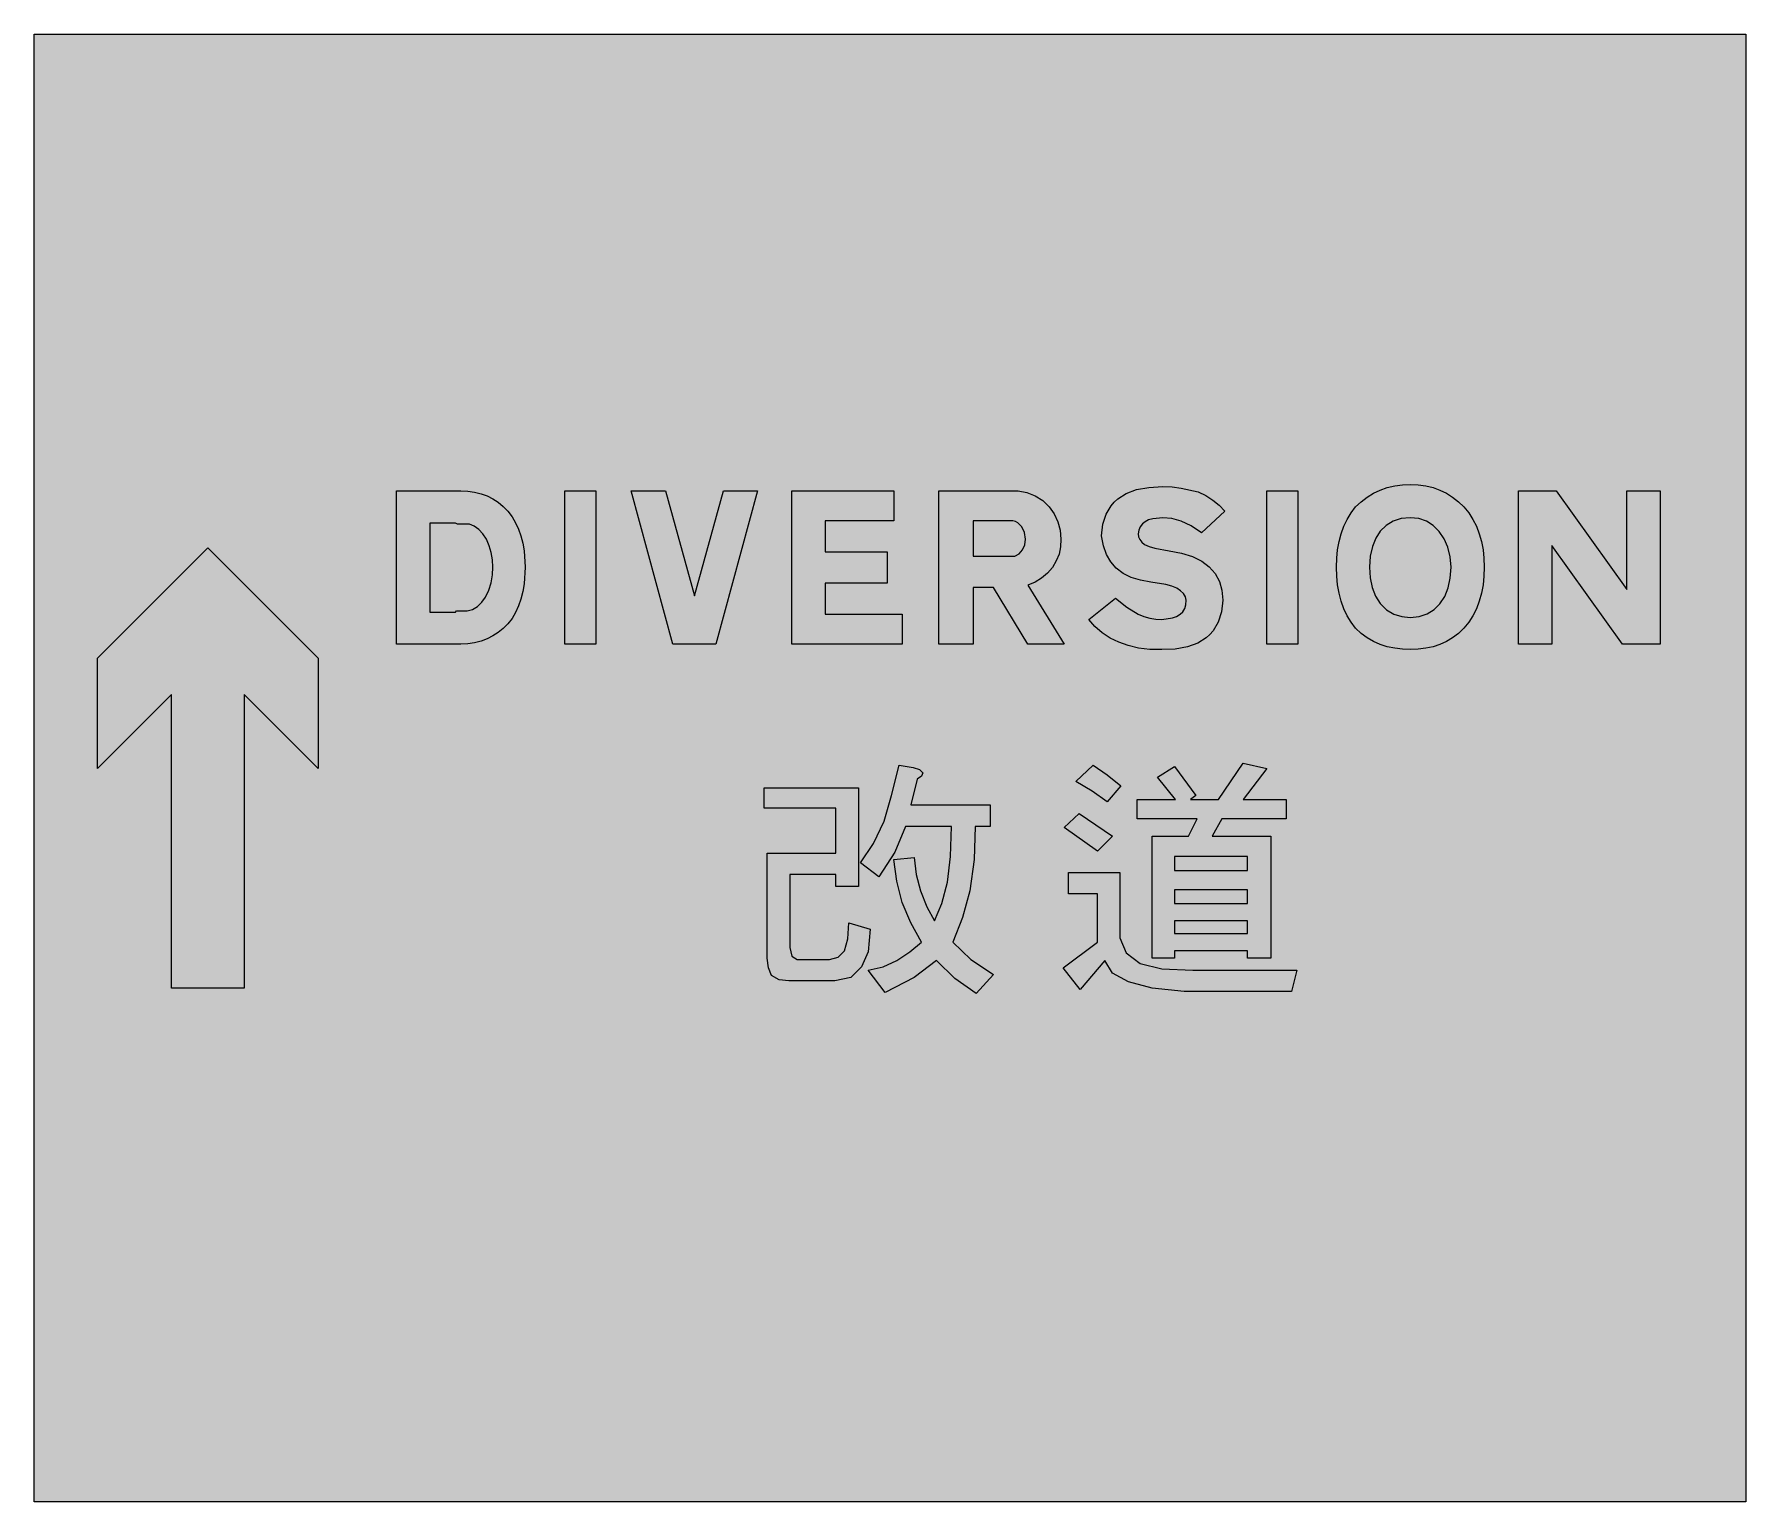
# Model space of a CAD drawing. Header units: metres. Extents: x 141 to 429, y 13 to 259.
import ezdxf

# ---------------------------------------------------------------- set-up
doc = ezdxf.new("R2010")
doc.units = ezdxf.units.M
doc.layers.add('FILL_BLACK_000000', color=7, linetype='Continuous', true_color=0x000000)
doc.layers.add('FILL_YELLOW_FFFF00', color=7, linetype='Continuous', true_color=0xffff00)

msp = doc.modelspace()

# ---------------------------------------------------------------- hatches: boundary and pattern name
at = {"layer": 'FILL_BLACK_000000', "true_color": 0x000000}
h = msp.add_hatch(color=7, dxfattribs=at)
h.dxf.hatch_style = 1
h.paths.add_polyline_path([(201.96, 182.52), (212.76, 182.52), (213.95, 182.47), (215.09, 182.31), (216.17, 182.05), (217.19, 181.69), (218.16, 181.21), (219.06, 180.62), (219.9, 179.92), (220.68, 179.1), (221.37, 178.18), (221.97, 177.18), (222.46, 176.11), (222.86, 174.96), (223.17, 173.75), (223.39, 172.47), (223.56, 169.74), (223.39, 166.91), (223.17, 165.6), (222.86, 164.36), (222.46, 163.2), (221.97, 162.12), (221.37, 161.12), (220.68, 160.2), (219.9, 159.43), (219.06, 158.75), (218.16, 158.17), (217.19, 157.68), (216.17, 157.29), (215.09, 157.01), (213.95, 156.84), (212.76, 156.78), (201.96, 156.78), (201.96, 182.52)])
h.paths.add_polyline_path([(213.48, 162.36), (213.84, 162.36), (214.75, 162.62), (215.57, 163.13), (216.3, 163.83), (216.9, 164.7), (217.48, 165.84), (217.87, 167.09), (218.09, 168.4), (218.16, 169.74), (218.09, 170.95), (217.89, 172.15), (217.55, 173.31), (217.08, 174.42), (216.48, 175.29), (215.77, 176.02), (215, 176.57), (214.2, 176.94), (213.66, 176.94), (212.22, 176.94), (211.86, 177.12), (207.54, 177.12), (207.54, 162.18), (211.86, 162.18), (212.04, 162.36), (213.48, 162.36)], flags=16)
h = msp.add_hatch(color=7, dxfattribs=at)
h.dxf.hatch_style = 1
h.paths.add_polyline_path([(235.44, 182.52), (235.44, 156.78), (230.22, 156.78), (230.22, 182.52), (235.44, 182.52)])
h = msp.add_hatch(color=7, dxfattribs=at)
h.dxf.hatch_style = 1
h.paths.add_polyline_path([(252, 156.78), (248.4, 156.78), (241.38, 182.52), (247.14, 182.52), (252, 164.88), (256.86, 182.52), (262.62, 182.52), (255.6, 156.78), (252, 156.78)])
h = msp.add_hatch(color=7, dxfattribs=at)
h.dxf.hatch_style = 1
h.paths.add_polyline_path([(273.96, 161.82), (286.92, 161.82), (286.92, 156.78), (268.38, 156.78), (268.38, 182.52), (285.48, 182.52), (285.48, 177.48), (273.96, 177.48), (273.96, 172.26), (284.4, 172.26), (284.4, 167.04), (273.96, 167.04), (273.96, 161.82)])
h = msp.add_hatch(color=7, dxfattribs=at)
h.dxf.hatch_style = 1
h.paths.add_polyline_path([(293.04, 156.78), (293.04, 182.52), (306.36, 182.52), (307.83, 182.25), (309.24, 181.71), (310.51, 180.9), (311.58, 179.82), (312.42, 178.65), (313.04, 177.32), (313.43, 175.9), (313.56, 174.42), (313.51, 173.15), (313.24, 171.92), (312.78, 170.75), (312.12, 169.67), (311.3, 168.7), (310.32, 167.86), (309.21, 167.18), (307.98, 166.68), (314.1, 156.78), (307.98, 156.78), (302.22, 166.32), (298.8, 166.32), (298.8, 156.78), (293.04, 156.78)])
h.paths.add_polyline_path([(305.64, 171.54), (305.82, 171.54), (306.56, 171.96), (307.12, 172.64), (307.49, 173.49), (307.62, 174.42), (307.46, 175.56), (307.01, 176.49), (306.33, 177.15), (305.91, 177.36), (305.46, 177.48), (298.8, 177.48), (298.8, 171.54), (305.28, 171.54), (305.64, 171.54)], flags=16)
h = msp.add_hatch(color=7, dxfattribs=at)
h.dxf.hatch_style = 1
h.paths.add_polyline_path([(326.59, 174.81), (326.79, 174.35), (327.13, 173.93), (327.6, 173.52), (328.37, 173.17), (329.33, 172.91), (331.74, 172.44), (333.83, 172.07), (335.65, 171.5), (337.2, 170.74), (338.47, 169.79), (339.46, 168.65), (340.17, 167.33), (340.6, 165.83), (340.74, 164.16), (340.51, 162.19), (339.97, 160.49), (339.12, 159.04), (338.59, 158.42), (337.97, 157.86), (336.53, 156.95), (334.79, 156.31), (332.77, 155.96), (330.48, 155.88), (328.49, 155.87), (326.61, 156.11), (324.86, 156.54), (323.28, 157.14), (321.83, 157.81), (320.49, 158.69), (319.28, 159.75), (318.24, 160.92), (322.74, 164.52), (324.63, 162.97), (326.54, 161.84), (327.51, 161.44), (328.49, 161.15), (329.48, 160.98), (330.48, 160.92), (332.27, 161.2), (332.98, 161.45), (333.56, 161.8), (334.02, 162.23), (334.35, 162.77), (334.55, 163.41), (334.62, 164.16), (334.47, 164.74), (334.15, 165.27), (333.66, 165.75), (333, 166.16), (332.17, 166.52), (331.18, 166.82), (328.68, 167.22), (326.9, 167.52), (325.34, 168), (323.99, 168.67), (322.85, 169.54), (321.93, 170.6), (321.21, 171.85), (320.7, 173.31), (320.4, 174.96), (320.62, 176.92), (321.14, 178.61), (321.97, 180.03), (322.5, 180.65), (323.1, 181.19), (324.53, 182.09), (326.27, 182.73), (328.31, 183.11), (330.66, 183.24), (332.25, 183.18), (333.76, 182.99), (336.6, 182.34), (337.89, 181.73), (339.05, 180.99), (340.12, 180.11), (341.1, 179.1), (337.14, 175.5), (335.42, 176.65), (333.76, 177.44), (332.18, 177.88), (330.66, 178.02), (328.98, 177.85), (328.29, 177.64), (327.71, 177.35), (327.24, 176.97), (326.89, 176.5), (326.65, 175.95), (326.52, 175.32), (326.59, 174.81)])
h = msp.add_hatch(color=7, dxfattribs=at)
h.dxf.hatch_style = 1
h.paths.add_polyline_path([(353.34, 182.52), (353.34, 156.78), (348.12, 156.78), (348.12, 182.52), (353.34, 182.52)])
h = msp.add_hatch(color=7, dxfattribs=at)
h.dxf.hatch_style = 1
h.paths.add_polyline_path([(374.84, 183.36), (376.05, 183.07), (377.21, 182.66), (378.31, 182.12), (379.35, 181.47), (380.33, 180.71), (381.24, 179.82), (382.06, 178.83), (382.76, 177.74), (383.35, 176.57), (383.83, 175.32), (384.19, 174.01), (384.45, 172.63), (384.61, 171.21), (384.66, 169.74), (384.61, 168.21), (384.45, 166.74), (384.19, 165.34), (383.83, 164), (383.35, 162.74), (382.76, 161.56), (382.06, 160.47), (381.24, 159.48), (380.33, 158.6), (379.35, 157.85), (378.31, 157.23), (377.21, 156.74), (376.05, 156.35), (374.84, 156.09), (373.56, 155.93), (372.24, 155.88), (370.91, 155.93), (369.62, 156.09), (368.37, 156.35), (367.18, 156.74), (366.04, 157.23), (364.98, 157.85), (363.98, 158.6), (363.06, 159.48), (362.3, 160.47), (361.64, 161.56), (361.09, 162.74), (360.63, 164), (360.28, 165.34), (360.02, 166.74), (359.87, 168.21), (359.82, 169.74), (359.87, 171.21), (360.02, 172.63), (360.28, 174.01), (360.63, 175.32), (361.09, 176.57), (361.64, 177.74), (362.3, 178.83), (363.06, 179.82), (363.98, 180.71), (364.98, 181.47), (366.04, 182.12), (367.18, 182.66), (368.37, 183.07), (369.62, 183.36), (370.91, 183.54), (372.24, 183.6), (373.56, 183.54), (374.84, 183.36)])
h.paths.add_polyline_path([(378.56, 173.05), (377.94, 174.47), (377.1, 175.68), (376.09, 176.73), (374.94, 177.46), (373.66, 177.88), (372.24, 178.02), (370.71, 177.87), (369.35, 177.44), (368.18, 176.73), (367.2, 175.77), (366.43, 174.57), (365.86, 173.16), (365.52, 171.54), (365.4, 169.74), (365.5, 167.92), (365.83, 166.28), (366.39, 164.83), (367.2, 163.62), (368.24, 162.57), (369.45, 161.84), (370.79, 161.42), (372.24, 161.28), (373.72, 161.43), (375.06, 161.87), (376.22, 162.58), (377.21, 163.55), (378.01, 164.77), (378.59, 166.22), (378.96, 167.88), (379.08, 169.74), (378.95, 171.45), (378.56, 173.05)], flags=16)
h = msp.add_hatch(color=7, dxfattribs=at)
h.dxf.hatch_style = 1
h.paths.add_polyline_path([(408.6, 182.52), (414.18, 182.52), (414.18, 156.78), (407.88, 156.78), (396, 173.34), (396, 156.78), (390.42, 156.78), (390.42, 182.52), (396.72, 182.52), (408.6, 165.96), (408.6, 182.52)])
h = msp.add_hatch(color=7, dxfattribs=at)
h.dxf.hatch_style = 1
h.paths.add_polyline_path([(176.4, 99), (164.16, 99), (164.16, 148.32), (151.74, 135.9), (151.74, 154.44), (170.28, 172.98), (188.82, 154.44), (188.82, 135.9), (176.4, 148.32), (176.4, 99)])
h = msp.add_hatch(color=7, dxfattribs=at)
h.dxf.hatch_style = 1
h.paths.add_polyline_path([(282.06, 123.3), (283.86, 127.08), (285.12, 131.4), (286.38, 136.44), (288.72, 136.08), (289.8, 135.72), (290.34, 135.18), (290.16, 134.64), (289.44, 134.1), (288.36, 129.78), (301.68, 129.78), (301.68, 126.18), (299.16, 126.18), (298.98, 120.6), (298.26, 115.38), (297, 110.88), (295.38, 106.74), (298.44, 103.86), (302.22, 101.34), (299.34, 98.1), (295.74, 100.62), (292.68, 103.68), (288.9, 100.8), (284.04, 98.28), (281.16, 102.06), (283.68, 102.6), (286.02, 103.68), (288.18, 105.12), (290.16, 106.74), (288.36, 109.98), (286.92, 113.4), (286.02, 117), (285.48, 120.6), (288.9, 120.96), (289.26, 118.08), (289.98, 115.38), (291.06, 112.68), (292.32, 110.34), (293.58, 113.22), (294.48, 116.82), (295.02, 121.14), (295.2, 126.18), (287.46, 126.18), (285.66, 121.86), (282.96, 117.72), (279.9, 120.06), (282.06, 123.3)])
h = msp.add_hatch(color=7, dxfattribs=at)
h.dxf.hatch_style = 1
h.paths.add_polyline_path([(321.3, 134.82), (323.64, 133.02), (321.3, 130.32), (318.78, 132.12), (316.08, 133.74), (318.96, 136.44), (321.3, 134.82)])
h = msp.add_hatch(color=7, dxfattribs=at)
h.dxf.hatch_style = 1
h.paths.add_polyline_path([(344.16, 136.8), (348.12, 135.9), (344.16, 130.68), (351.36, 130.68), (351.36, 127.44), (340.56, 127.44), (338.94, 124.56), (348.84, 124.56), (348.84, 104.04), (344.88, 104.04), (344.88, 105.3), (332.64, 105.3), (332.64, 104.04), (328.86, 104.04), (328.86, 124.56), (334.98, 124.56), (336.42, 127.44), (326.34, 127.44), (326.34, 130.68), (332.82, 130.68), (329.76, 134.46), (332.64, 136.26), (336.24, 131.4), (335.34, 130.68), (340.02, 130.68), (344.16, 136.8)])
h.paths.add_polyline_path([(332.64, 108.18), (344.88, 108.18), (344.88, 110.34), (332.64, 110.34), (332.64, 108.18)], flags=16)
h.paths.add_polyline_path([(332.64, 115.56), (332.64, 113.22), (344.88, 113.22), (344.88, 115.56), (332.64, 115.56)], flags=16)
h.paths.add_polyline_path([(344.88, 121.14), (332.64, 121.14), (332.64, 118.8), (344.88, 118.8), (344.88, 121.14)], flags=16)
h = msp.add_hatch(color=7, dxfattribs=at)
h.dxf.hatch_style = 1
h.paths.add_polyline_path([(279.54, 132.66), (279.54, 116.1), (275.76, 116.1), (275.76, 118.08), (268.02, 118.08), (268.02, 105.84), (268.38, 104.4), (269.28, 103.86), (274.68, 103.86), (276.12, 104.22), (277.2, 105.3), (277.74, 107.28), (277.92, 109.98), (281.52, 108.9), (281.16, 105.12), (280.08, 102.6), (278.28, 100.8), (275.58, 100.26), (267.84, 100.26), (266.22, 100.44), (264.96, 101.16), (264.42, 102.42), (264.24, 104.04), (264.24, 121.68), (275.76, 121.68), (275.76, 129.24), (263.7, 129.24), (263.7, 132.66), (279.54, 132.66)])
h = msp.add_hatch(color=7, dxfattribs=at)
h.dxf.hatch_style = 1
h.paths.add_polyline_path([(322.2, 124.56), (319.68, 122.04), (314.1, 126), (316.62, 128.34), (322.2, 124.56)])
h = msp.add_hatch(color=7, dxfattribs=at)
h.dxf.hatch_style = 1
h.paths.add_polyline_path([(323.46, 118.44), (323.46, 107.46), (324.54, 104.94), (326.88, 103.14), (330.48, 102.24), (335.7, 102.06), (353.16, 102.06), (352.26, 98.46), (334.26, 98.46), (328.86, 99), (324.9, 100.08), (322.2, 101.52), (320.94, 103.68), (316.8, 98.82), (313.92, 102.42), (319.68, 106.74), (319.68, 114.84), (314.82, 114.84), (314.82, 118.44), (323.46, 118.44)])
at = {"layer": 'FILL_YELLOW_FFFF00', "true_color": 0xffff00}
h = msp.add_hatch(color=7, dxfattribs=at)
h.dxf.hatch_style = 1
h.paths.add_polyline_path([(428.58, 259.2), (428.58, 12.78), (141.12, 12.78), (141.12, 259.2), (428.58, 259.2)])

# ---------------------------------------------------------------- linework, layer by layer
at = {"layer": 'FILL_BLACK_000000', "lineweight": 0, "true_color": 0x000000}
for points in [[(201.96, 182.52), (212.76, 182.52), (213.95, 182.47), (215.09, 182.31), (216.17, 182.05), (217.19, 181.69), (218.16, 181.21), (219.06, 180.62), (219.9, 179.92), (220.68, 179.1), (221.37, 178.18), (221.97, 177.18), (222.46, 176.11), (222.86, 174.96), (223.17, 173.75), (223.39, 172.47), (223.56, 169.74), (223.39, 166.91), (223.17, 165.6), (222.86, 164.36), (222.46, 163.2), (221.97, 162.12), (221.37, 161.12), (220.68, 160.2), (219.9, 159.43), (219.06, 158.75), (218.16, 158.17), (217.19, 157.68), (216.17, 157.29), (215.09, 157.01), (213.95, 156.84), (212.76, 156.78), (201.96, 156.78)], [(235.44, 182.52), (235.44, 156.78), (230.22, 156.78), (230.22, 182.52)], [(252, 156.78), (248.4, 156.78), (241.38, 182.52), (247.14, 182.52), (252, 164.88), (256.86, 182.52), (262.62, 182.52), (255.6, 156.78)], [(273.96, 161.82), (286.92, 161.82), (286.92, 156.78), (268.38, 156.78), (268.38, 182.52), (285.48, 182.52), (285.48, 177.48), (273.96, 177.48), (273.96, 172.26), (284.4, 172.26), (284.4, 167.04), (273.96, 167.04)], [(293.04, 156.78), (293.04, 182.52), (306.36, 182.52), (307.83, 182.25), (309.24, 181.71), (310.51, 180.9), (311.58, 179.82), (312.42, 178.65), (313.04, 177.32), (313.43, 175.9), (313.56, 174.42), (313.51, 173.15), (313.24, 171.92), (312.78, 170.75), (312.12, 169.67), (311.3, 168.7), (310.32, 167.86), (309.21, 167.18), (307.98, 166.68), (314.1, 156.78), (307.98, 156.78), (302.22, 166.32), (298.8, 166.32), (298.8, 156.78)], [(326.59, 174.81), (326.79, 174.35), (327.13, 173.93), (327.6, 173.52), (328.37, 173.17), (329.33, 172.91), (331.74, 172.44), (333.83, 172.07), (335.65, 171.5), (337.2, 170.74), (338.47, 169.79), (339.46, 168.65), (340.17, 167.33), (340.6, 165.83), (340.74, 164.16), (340.51, 162.19), (339.97, 160.49), (339.12, 159.04), (338.59, 158.42), (337.97, 157.86), (336.53, 156.95), (334.79, 156.31), (332.77, 155.96), (330.48, 155.88), (328.49, 155.87), (326.61, 156.11), (324.86, 156.54), (323.28, 157.14), (321.83, 157.81), (320.49, 158.69), (319.28, 159.75), (318.24, 160.92), (322.74, 164.52), (324.63, 162.97), (326.54, 161.84), (327.51, 161.44), (328.49, 161.15), (329.48, 160.98), (330.48, 160.92), (332.27, 161.2), (332.98, 161.45), (333.56, 161.8), (334.02, 162.23), (334.35, 162.77), (334.55, 163.41), (334.62, 164.16), (334.47, 164.74), (334.15, 165.27), (333.66, 165.75), (333, 166.16), (332.17, 166.52), (331.18, 166.82), (328.68, 167.22), (326.9, 167.52), (325.34, 168), (323.99, 168.67), (322.85, 169.54), (321.93, 170.6), (321.21, 171.85), (320.7, 173.31), (320.4, 174.96), (320.62, 176.92), (321.14, 178.61), (321.97, 180.03), (322.5, 180.65), (323.1, 181.19), (324.53, 182.09), (326.27, 182.73), (328.31, 183.11), (330.66, 183.24), (332.25, 183.18), (333.76, 182.99), (336.6, 182.34), (337.89, 181.73), (339.05, 180.99), (340.12, 180.11), (341.1, 179.1), (337.14, 175.5), (335.42, 176.65), (333.76, 177.44), (332.18, 177.88), (330.66, 178.02), (328.98, 177.85), (328.29, 177.64), (327.71, 177.35), (327.24, 176.97), (326.89, 176.5), (326.65, 175.95), (326.52, 175.32)], [(353.34, 182.52), (353.34, 156.78), (348.12, 156.78), (348.12, 182.52)], [(374.84, 183.36), (376.05, 183.07), (377.21, 182.66), (378.31, 182.12), (379.35, 181.47), (380.33, 180.71), (381.24, 179.82), (382.06, 178.83), (382.76, 177.74), (383.35, 176.57), (383.83, 175.32), (384.19, 174.01), (384.45, 172.63), (384.61, 171.21), (384.66, 169.74), (384.61, 168.21), (384.45, 166.74), (384.19, 165.34), (383.83, 164), (383.35, 162.74), (382.76, 161.56), (382.06, 160.47), (381.24, 159.48), (380.33, 158.6), (379.35, 157.85), (378.31, 157.23), (377.21, 156.74), (376.05, 156.35), (374.84, 156.09), (373.56, 155.93), (372.24, 155.88), (370.91, 155.93), (369.62, 156.09), (368.37, 156.35), (367.18, 156.74), (366.04, 157.23), (364.98, 157.85), (363.98, 158.6), (363.06, 159.48), (362.3, 160.47), (361.64, 161.56), (361.09, 162.74), (360.63, 164), (360.28, 165.34), (360.02, 166.74), (359.87, 168.21), (359.82, 169.74), (359.87, 171.21), (360.02, 172.63), (360.28, 174.01), (360.63, 175.32), (361.09, 176.57), (361.64, 177.74), (362.3, 178.83), (363.06, 179.82), (363.98, 180.71), (364.98, 181.47), (366.04, 182.12), (367.18, 182.66), (368.37, 183.07), (369.62, 183.36), (370.91, 183.54), (372.24, 183.6), (373.56, 183.54)], [(408.6, 182.52), (414.18, 182.52), (414.18, 156.78), (407.88, 156.78), (396, 173.34), (396, 156.78), (390.42, 156.78), (390.42, 182.52), (396.72, 182.52), (408.6, 165.96)], [(213.48, 162.36), (213.84, 162.36), (214.75, 162.62), (215.57, 163.13), (216.3, 163.83), (216.9, 164.7), (217.48, 165.84), (217.87, 167.09), (218.09, 168.4), (218.16, 169.74), (218.09, 170.95), (217.89, 172.15), (217.55, 173.31), (217.08, 174.42), (216.48, 175.29), (215.77, 176.02), (215, 176.57), (214.2, 176.94), (213.66, 176.94), (212.22, 176.94), (211.86, 177.12), (207.54, 177.12), (207.54, 162.18), (211.86, 162.18), (212.04, 162.36)], [(305.64, 171.54), (305.82, 171.54), (306.56, 171.96), (307.12, 172.64), (307.49, 173.49), (307.62, 174.42), (307.46, 175.56), (307.01, 176.49), (306.33, 177.15), (305.91, 177.36), (305.46, 177.48), (298.8, 177.48), (298.8, 171.54), (305.28, 171.54)], [(378.56, 173.05), (377.94, 174.47), (377.1, 175.68), (376.09, 176.73), (374.94, 177.46), (373.66, 177.88), (372.24, 178.02), (370.71, 177.87), (369.35, 177.44), (368.18, 176.73), (367.2, 175.77), (366.43, 174.57), (365.86, 173.16), (365.52, 171.54), (365.4, 169.74), (365.5, 167.92), (365.83, 166.28), (366.39, 164.83), (367.2, 163.62), (368.24, 162.57), (369.45, 161.84), (370.79, 161.42), (372.24, 161.28), (373.72, 161.43), (375.06, 161.87), (376.22, 162.58), (377.21, 163.55), (378.01, 164.77), (378.59, 166.22), (378.96, 167.88), (379.08, 169.74), (378.95, 171.45)], [(176.4, 99), (164.16, 99), (164.16, 148.32), (151.74, 135.9), (151.74, 154.44), (170.28, 172.98), (188.82, 154.44), (188.82, 135.9), (176.4, 148.32)], [(282.06, 123.3), (283.86, 127.08), (285.12, 131.4), (286.38, 136.44), (288.72, 136.08), (289.8, 135.72), (290.34, 135.18), (290.16, 134.64), (289.44, 134.1), (288.36, 129.78), (301.68, 129.78), (301.68, 126.18), (299.16, 126.18), (298.98, 120.6), (298.26, 115.38), (297, 110.88), (295.38, 106.74), (298.44, 103.86), (302.22, 101.34), (299.34, 98.1), (295.74, 100.62), (292.68, 103.68), (288.9, 100.8), (284.04, 98.28), (281.16, 102.06), (283.68, 102.6), (286.02, 103.68), (288.18, 105.12), (290.16, 106.74), (288.36, 109.98), (286.92, 113.4), (286.02, 117), (285.48, 120.6), (288.9, 120.96), (289.26, 118.08), (289.98, 115.38), (291.06, 112.68), (292.32, 110.34), (293.58, 113.22), (294.48, 116.82), (295.02, 121.14), (295.2, 126.18), (287.46, 126.18), (285.66, 121.86), (282.96, 117.72), (279.9, 120.06)], [(321.3, 134.82), (323.64, 133.02), (321.3, 130.32), (318.78, 132.12), (316.08, 133.74), (318.96, 136.44)], [(344.16, 136.8), (348.12, 135.9), (344.16, 130.68), (351.36, 130.68), (351.36, 127.44), (340.56, 127.44), (338.94, 124.56), (348.84, 124.56), (348.84, 104.04), (344.88, 104.04), (344.88, 105.3), (332.64, 105.3), (332.64, 104.04), (328.86, 104.04), (328.86, 124.56), (334.98, 124.56), (336.42, 127.44), (326.34, 127.44), (326.34, 130.68), (332.82, 130.68), (329.76, 134.46), (332.64, 136.26), (336.24, 131.4), (335.34, 130.68), (340.02, 130.68)], [(279.54, 132.66), (279.54, 116.1), (275.76, 116.1), (275.76, 118.08), (268.02, 118.08), (268.02, 105.84), (268.38, 104.4), (269.28, 103.86), (274.68, 103.86), (276.12, 104.22), (277.2, 105.3), (277.74, 107.28), (277.92, 109.98), (281.52, 108.9), (281.16, 105.12), (280.08, 102.6), (278.28, 100.8), (275.58, 100.26), (267.84, 100.26), (266.22, 100.44), (264.96, 101.16), (264.42, 102.42), (264.24, 104.04), (264.24, 121.68), (275.76, 121.68), (275.76, 129.24), (263.7, 129.24), (263.7, 132.66)], [(322.2, 124.56), (319.68, 122.04), (314.1, 126), (316.62, 128.34)], [(344.88, 121.14), (332.64, 121.14), (332.64, 118.8), (344.88, 118.8)], [(323.46, 118.44), (323.46, 107.46), (324.54, 104.94), (326.88, 103.14), (330.48, 102.24), (335.7, 102.06), (353.16, 102.06), (352.26, 98.46), (334.26, 98.46), (328.86, 99), (324.9, 100.08), (322.2, 101.52), (320.94, 103.68), (316.8, 98.82), (313.92, 102.42), (319.68, 106.74), (319.68, 114.84), (314.82, 114.84), (314.82, 118.44)], [(332.64, 115.56), (332.64, 113.22), (344.88, 113.22), (344.88, 115.56)], [(332.64, 108.18), (344.88, 108.18), (344.88, 110.34), (332.64, 110.34)]]:
    msp.add_lwpolyline(points, close=True, dxfattribs=at)
at = {"layer": 'FILL_YELLOW_FFFF00', "lineweight": 0, "true_color": 0xffff00}
msp.add_lwpolyline([(428.58, 259.2), (428.58, 12.78), (141.12, 12.78), (141.12, 259.2)], close=True, dxfattribs=at)

doc.saveas('drawing.dxf')
